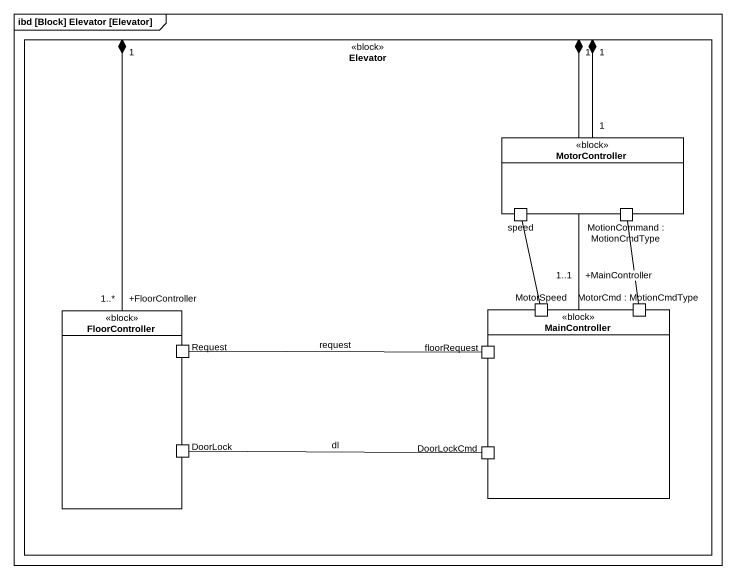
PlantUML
@startuml
mainframe ibd [Block] Elevator [Elevator]
rectangle Elevator <<block>> {
  rectangle MotorController <<block>> {
    port speed <<FlowPort>>
    port "MotionCommand : MotionCmdType" as MotionCommand <<FlowPort>>
  }
  rectangle FloorController <<block>> {
    port Request <<FlowPort>>
    port DoorLock <<FlowPort>>
  }
  rectangle MainController <<block>> {
    port MotorSpeed <<FlowPort>>
    port "MotorCmd : MotionCmdType" as MotorCmd <<FlowPort>>
    port floorRequest <<FlowPort>>
    port DoorLockCmd <<FlowPort>>
  }
}
MotorController "1" -left-* "1" Elevator
speed -- MotorSpeed
FloorController "+FloorController\n1..*" -right-* "1" Elevator
MainController "+MainController\n1..1" -left-* "1" Elevator
MotorCmd -up- MotionCommand
floorRequest -left- Request : request
DoorLockCmd -left- DoorLock : dl
@enduml
